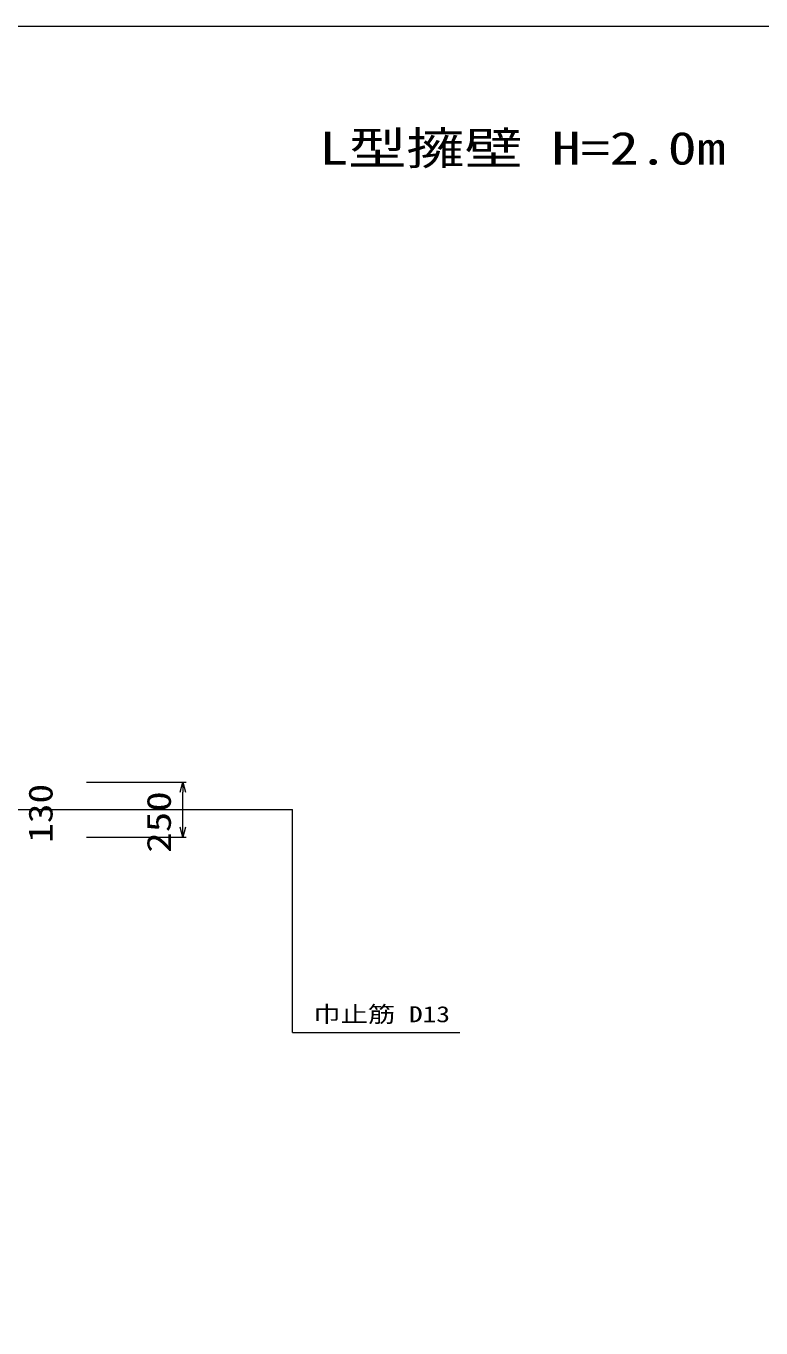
# Model space of a CAD drawing. Units: millimetres, scale not verified. Extents: x -8400 to 126000, y -5940 to 5940.
# Drawn here: x 98529 to 101882, y 0 to 5940 of the extents above; entities that cross this region are included whole.
import ezdxf
from ezdxf.enums import TextEntityAlignment as Align

# ---------------------------------------------------------------- set-up
doc = ezdxf.new("R2010")
doc.units = ezdxf.units.MM
doc.header["$LTSCALE"] = 40
doc.layers.add('1-0_0', color=134, linetype='Continuous', lineweight=18)
doc.styles.add('ＭＳ ゴシック', font='')
doc.styles.get('ＭＳ ゴシック').set_extended_font_data('MS Gothic')

# ---------------------------------------------------------------- blocks, each defined once
blk = doc.blocks.new('_Open30')
at = {"layer": '1-0_0', "color": 2}
blk.add_line((0, 0), (-1, 0), dxfattribs=at)
blk.add_lwpolyline([(-1, 0.2679), (0, 0), (-1, -0.2679)], dxfattribs=at)

msp = doc.modelspace()

# ---------------------------------------------------------------- linework, layer by layer
at = {"layer": '1-0_0', "color": 2}
for p, q in [((98804.44, 2490), (99259.44, 2490)), ((99244.44, 2285), (99244.44, 2445)), ((98804.44, 2240), (99259.44, 2240))]:
    msp.add_line(p, q, dxfattribs=at)
at = {"layer": '1-0_0'}
for p, q in [((96434.44, 2365), (99744.44, 2365)), ((99744.44, 1347.96), (99744.44, 2365)), ((99744.44, 1347.96), (100508.68, 1347.96))]:
    msp.add_line(p, q, dxfattribs=at)
msp.add_lwpolyline([(92400, 5940), (109200, 5940), (109200, -5940), (92400, -5940)], close=True, dxfattribs=at)

# ---------------------------------------------------------------- block references
at = {"layer": '1-0_0', "xscale": 45, "yscale": 45}
for p, rotation in [((99244.44, 2490), 90), ((99244.44, 2240), 270)]:
    msp.add_blockref('_Open30', p, dxfattribs=dict(at, rotation=rotation))

# ---------------------------------------------------------------- texts
at = {"layer": '1-0_0', "style": 'ＭＳ ゴシック'}
for s, height, width, p in [('L型擁壁 H=2.0m', 149.6, 1.3, (99866.84, 5262.93)), ('巾止筋 D13', 73.31, 1.25, (99838.75, 1372.88))]:
    msp.add_text(s, height=height, dxfattribs=dict(at, width=width)).set_placement(p, align=Align.BOTTOM_LEFT)
at = {"layer": '1-0_0', "color": 2, "style": 'ＭＳ ゴシック'}
for s, width, p in [('130', 1.2, (98682.93, 2213.1)), ('250', 1.25, (99222.75, 2168.05))]:
    msp.add_text(s, height=110, rotation=90, dxfattribs=dict(at, width=width)).set_placement(p, align=Align.BOTTOM_LEFT)

doc.saveas('drawing.dxf')
